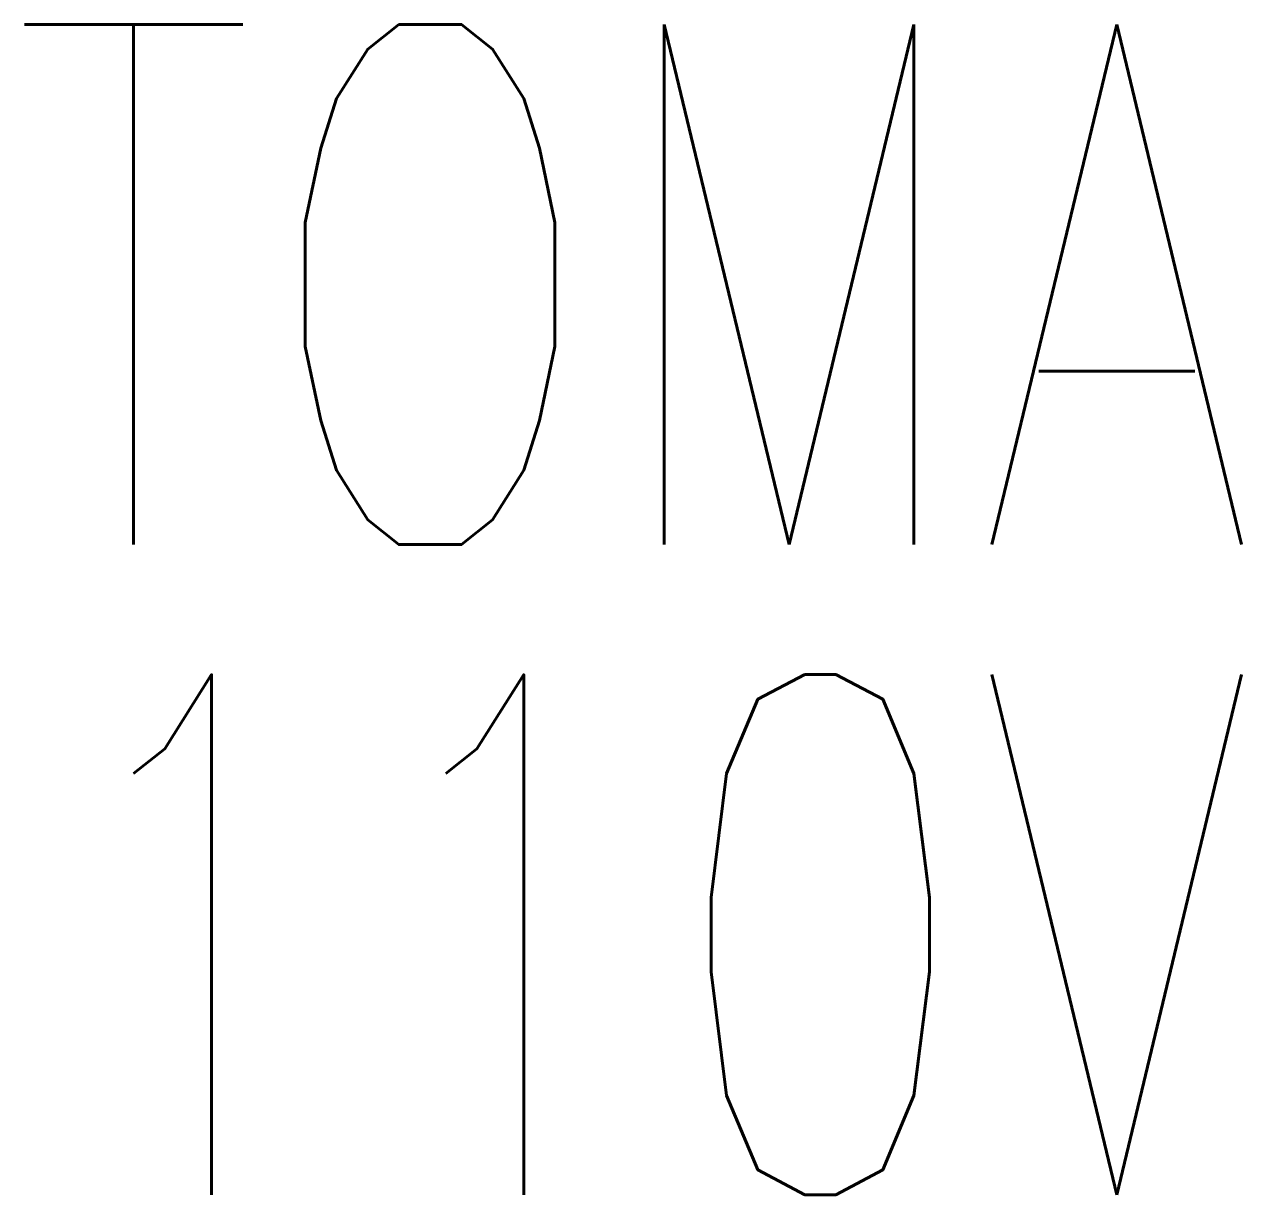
# Model space of a CAD drawing. Header units: inches. Extents: x 15 to 148, y 10 to 111.
# Drawn here: x 144.6072 to 145.046, y 100.8093 to 101.2312 of the extents above; entities that cross this region are included whole.
import ezdxf
from ezdxf.enums import TextEntityAlignment as Align

# ---------------------------------------------------------------- set-up
doc = ezdxf.new("R2010")
doc.units = ezdxf.units.IN
doc.header["$MEASUREMENT"] = 0
doc.layers.add('DESC', color=1, linetype='Continuous')
doc.layers.add('SYMS', color=7, linetype='Continuous')
doc.styles.add('WD', font='romans.shx')

# ---------------------------------------------------------------- blocks, each defined once
blk = doc.blocks.new('VCN1RDUP')
at = {"style": 'WD'}
for tag, width, p in [('INST', 0.7, (-0.28125, 0.57746)), ('LOC', 0.7, (-0.28125, 0.40786)), ('DESC1', 0.7, (-0.28125, 0.25161)), ('DESC2', 0.7, (-0.28125, 0.09537)), ('RATING1', 0.9, (-0.28125, -0.06088))]:
    blk.add_attdef(tag, text='', height=0.125, dxfattribs=dict(at, width=width)).set_placement(p, align=Align.RIGHT)
at = {"linetype": 'Continuous', "style": 'WD', "flags": 8}
for tag, p in [('TERM02', (0.01575, 0.28125)), ('TERM05', (0.39075, 0.28125)), ('TERM06', (0.58658, 0.08019))]:
    blk.add_attdef(tag, p, '', height=0.125, dxfattribs=at)
at = {"linetype": 'Continuous', "style": 'WD', "flags": 9}
for tag, p in [('ASSYCODE', (-0.07136, 0.22997)), ('CAT', (-0.10817, 0.22974)), ('MFG', (-0.08873, 0.2278))]:
    blk.add_attdef(tag, text='', height=0.01, rotation=90, dxfattribs=at).set_placement(p, align=Align.CENTER)
at = {"style": 'WD', "flags": 9}
blk.add_attdef('FAMILY', (-0.15234, 0.20469), '', height=0.01, rotation=90, dxfattribs=at)
at = {"style": 'WD', "flags": 1}
for tag, p in [('X2TERM02', (0, 0.1875)), ('X2TERM05', (0.375, 0.1875)), ('X1TERM03', (0.1404, 0.0003)), ('X1TERM06', (0.5154, 0.0003)), ('X8TERM01', (0, -0.1875)), ('X8TERM04', (0.375, -0.1875))]:
    blk.add_attdef(tag, p, '', height=0.0125, dxfattribs=at)
at = {"style": 'WD'}
blk.add_attdef('TAG1', text='', height=0.125, dxfattribs=at).set_placement((-0.28125, -0.21713), align=Align.RIGHT)
at = {"linetype": 'Continuous', "style": 'WD', "flags": 8}
for tag, p in [('TERM01', (0.01575, -0.28125)), ('TERM04', (0.39075, -0.28125))]:
    blk.add_attdef(tag, text='', height=0.125, dxfattribs=at).set_placement(p, align=Align.TOP_LEFT)

msp = doc.modelspace()

# ---------------------------------------------------------------- block references
at = {"layer": 'SYMS'}
ref = msp.add_blockref('VCN1RDUP', (145.47349, 100.66629), dxfattribs=dict(at, xscale=1.5, yscale=1.5, zscale=1.5))
ref.add_attrib('DESC2', '110V', dxfattribs={"layer": 'DESC', "height": 0.1875, "style": 'WD', "width": 0.7}).set_placement((145.05162, 100.80933), align=Align.RIGHT)
ref.add_attrib('DESC1', 'TOMA', dxfattribs={"layer": 'DESC', "height": 0.1875, "style": 'WD', "width": 0.7}).set_placement((145.05162, 101.0437), align=Align.RIGHT)

doc.saveas('drawing.dxf')
